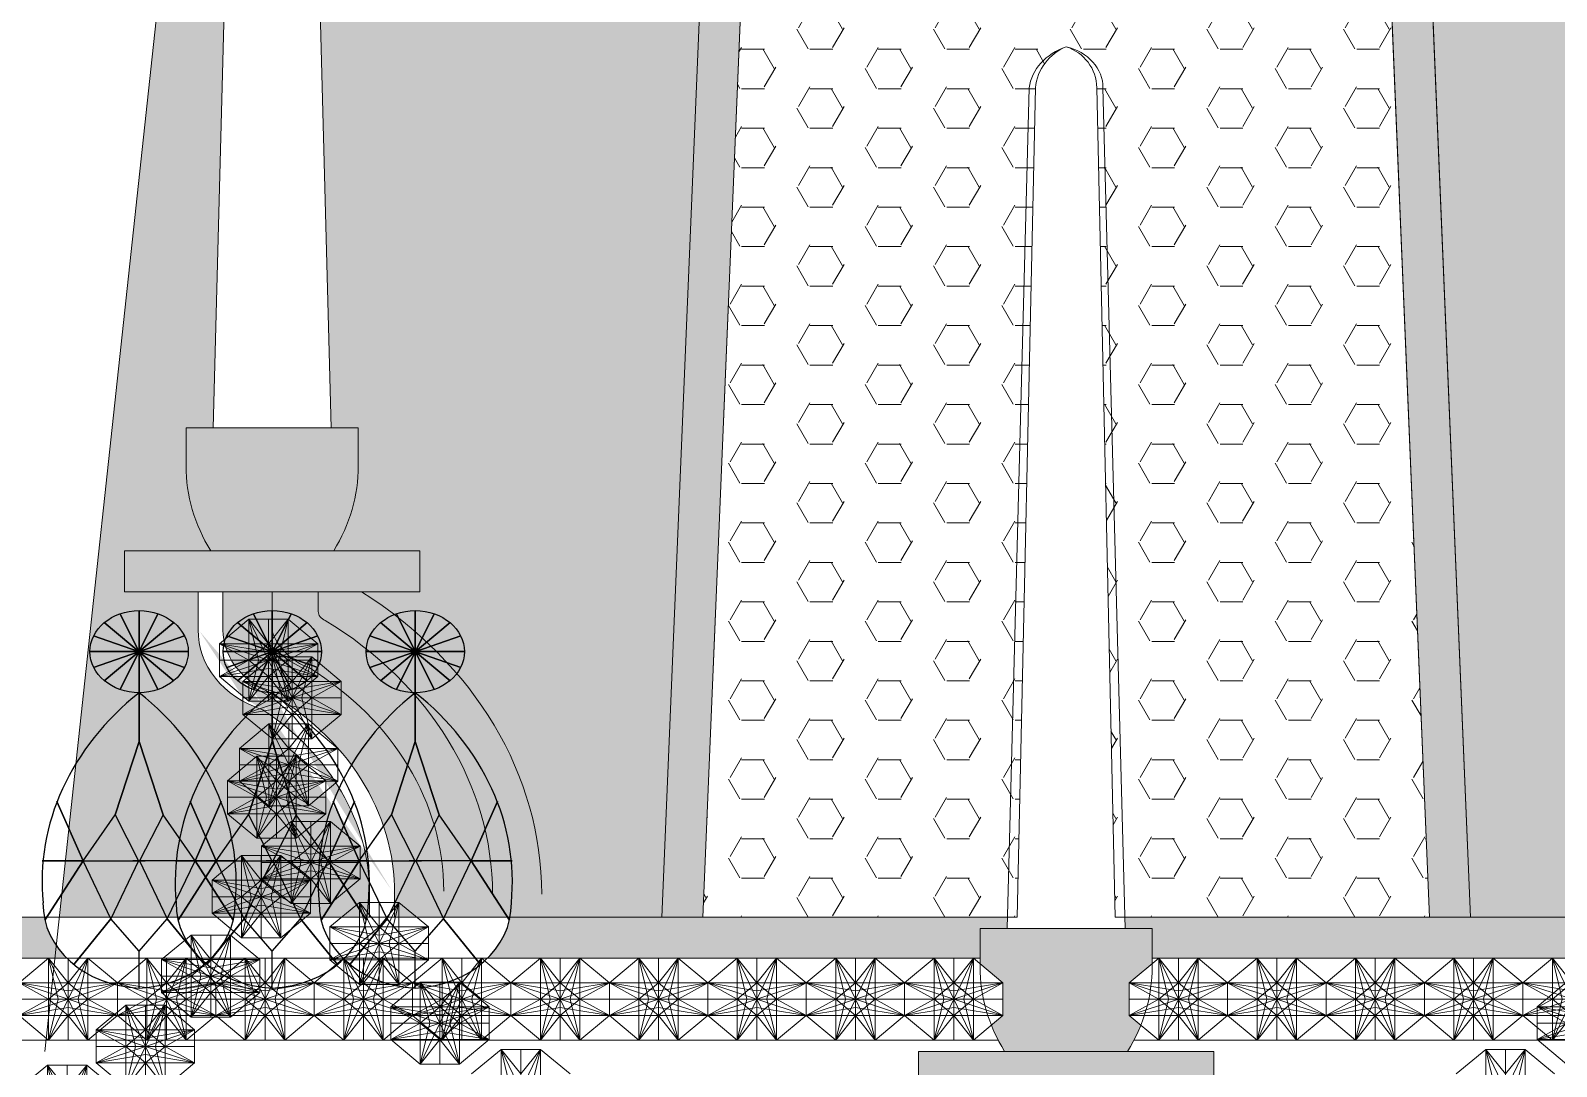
# Model space of a CAD drawing. Header units: inches. Extents: x 258415 to 640093, y 441672 to 945769.
# Drawn here: x 299311.6 to 299404.7, y 465897.2 to 465960.3 of the extents above; entities that cross this region are included whole.
import ezdxf

# ---------------------------------------------------------------- set-up
doc = ezdxf.new("R2010")
doc.units = ezdxf.units.IN
doc.header["$MEASUREMENT"] = 0
doc.linetypes.add('HIDDEN', pattern=[0.375, 0.25, -0.125])
doc.layers.add('CQ SPOT DETAIL DIMENSION', color=9, linetype='Continuous')
doc.layers.add('E-LITE-FIXT-NORM-CEILING', color=3, linetype='Continuous')

# ---------------------------------------------------------------- blocks, each defined once
blk = doc.blocks.new('CRYSTAL ALMOND')
at = {"color": 4}
for p, q in [((16643.04, 3698.14), (16650.7, 3716.61)), ((16650.7, 3698.14), (16643.04, 3716.61)), ((16650.7, 3716.61), (16643.04, 3698.14)), ((16643.04, 3716.61), (16650.7, 3698.14)), ((16646.87, 3697.38), (16646.87, 3717.38)), ((16646.87, 3717.38), (16646.87, 3697.38)), ((16639.8, 3700.3), (16653.94, 3714.45)), ((16653.94, 3700.3), (16639.8, 3714.45)), ((16653.94, 3714.45), (16639.8, 3700.3)), ((16639.8, 3714.45), (16653.94, 3700.3)), ((16637.63, 3703.55), (16656.11, 3711.2)), ((16656.11, 3703.55), (16637.63, 3711.2)), ((16656.11, 3711.2), (16637.63, 3703.55)), ((16637.63, 3711.2), (16656.11, 3703.55)), ((16636.87, 3707.38), (16656.87, 3707.38)), ((16656.87, 3707.38), (16636.87, 3707.38)), ((16627.2, 3656.41), (16648.13, 3656.41)), ((16666.54, 3656.41), (16645.61, 3656.41))]:
    blk.add_line(p, q, dxfattribs=at)
for points in [[(16646.87, 3625.36), (16646.87, 3634.38), (16641.14, 3642.21), (16635.48, 3656.41), (16630.17, 3670.85), (16635.48, 3656.41), (16642.01, 3667.57), (16646.87, 3685.44), (16646.87, 3697.38), (16646.87, 3685.44), (16642.01, 3667.57), (16646.75, 3656.41), (16641.14, 3642.21), (16633.59, 3631.14), (16641.14, 3642.21), (16635.48, 3656.41), (16627.73, 3641.91), (16635.48, 3656.41), (16627.2, 3656.41), (16646.75, 3656.41)], [(16646.87, 3625.36), (16646.87, 3634.38), (16652.61, 3642.21), (16658.26, 3656.41), (16663.57, 3670.85), (16658.26, 3656.41), (16651.74, 3667.57), (16646.87, 3685.44), (16646.87, 3697.38), (16646.87, 3685.44), (16651.74, 3667.57), (16646.99, 3656.41), (16652.61, 3642.21), (16660.15, 3631.14), (16652.61, 3642.21), (16658.26, 3656.41), (16666.01, 3641.91), (16658.26, 3656.41), (16666.54, 3656.41), (16646.99, 3656.41)]]:
    blk.add_lwpolyline(points, dxfattribs=at)
blk.add_circle((16646.87, 3707.38), 10, dxfattribs=at)
for centre, radius, start, end in [((16690.91, 3651.25), 63.77, 133.6719, 184.6189), ((16602.84, 3651.25), 63.77, 355.3811, 46.3281), ((16647.91, 3645.9), 20.57, 179.4032, 267.0984), ((16645.83, 3645.9), 20.57, 272.9016, 0.5968)]:
    blk.add_arc(centre, radius, start, end, dxfattribs=at)
blk = doc.blocks.new('OCTAGON')
at = {"color": 4, "lineweight": 0}
for p, q in [((-5, 12.5), (-5, -12.5)), ((-5, 12.5), (0, 5)), ((-5, 12.5), (-2.54, 0)), ((0, 0), (-5, 12.5)), ((0, 12.5), (0, -12.5)), ((5, 12.5), (0, 5)), ((0, 0), (5, 12.5)), ((5, 12.5), (2.54, 0)), ((5, 12.5), (5, -12.5)), ((-12.5, 5), (12.5, 5)), ((-12.5, 5), (-5, 0)), ((-12.5, 5), (0, 2.54)), ((0, 0), (-12.5, 5)), ((12.5, 5), (0, 2.54)), ((0, 0), (12.5, 5)), ((12.5, 5), (5, 0)), ((-12.5, 0), (12.5, 0)), ((0, 0), (-12.5, -5)), ((-5, -12.5), (-2.54, 0)), ((0, 0), (-5, -12.5)), ((0, 0), (5, -12.5)), ((0, 0), (12.5, -5)), ((5, -12.5), (2.54, 0)), ((-12.5, -5), (-5, 0)), ((-12.5, -5), (0, -2.54)), ((12.5, -5), (0, -2.54)), ((12.5, -5), (5, 0)), ((-12.5, -5), (12.5, -5)), ((-5, -12.5), (0, -5)), ((5, -12.5), (0, -5))]:
    blk.add_line(p, q, dxfattribs=at)
for points in [[(-5, 12.5), (5, 12.5), (12.5, 5), (12.5, -5), (5, -12.5), (-5, -12.5), (-12.5, -5), (-12.5, 5), (-5, 12.5)], [(-5, 0), (0, 5), (5, 0), (0, -5), (-5, 0)]]:
    blk.add_lwpolyline(points, dxfattribs=at)
blk = doc.blocks.new('COLIER4')
at = {"color": 4, "lineweight": 0}
for p, q in [((8122.64, 3313.73), (8116.64, 3307.73)), ((8122.64, 3313.73), (8122.64, 3293.73)), ((8130.64, 3313.73), (8122.64, 3313.73)), ((8122.64, 3313.73), (8126.64, 3307.73)), ((8122.64, 3313.73), (8124.61, 3303.73)), ((8126.64, 3303.73), (8122.64, 3313.73)), ((8126.64, 3313.73), (8126.64, 3293.73)), ((8130.64, 3313.73), (8126.64, 3307.73)), ((8126.64, 3303.73), (8130.64, 3313.73)), ((8130.64, 3313.73), (8128.66, 3303.73)), ((8130.64, 3313.73), (8130.64, 3293.73)), ((8136.64, 3307.73), (8130.64, 3313.73)), ((8136.64, 3307.73), (8116.64, 3307.73)), ((8116.64, 3307.73), (8116.64, 3299.73)), ((8116.64, 3307.73), (8122.64, 3303.73)), ((8116.64, 3307.73), (8126.64, 3305.76)), ((8126.64, 3303.73), (8116.64, 3307.73)), ((8126.64, 3307.73), (8122.64, 3303.73)), ((8136.64, 3307.73), (8126.64, 3305.76)), ((8126.64, 3303.73), (8136.64, 3307.73)), ((8130.64, 3303.73), (8126.64, 3307.73)), ((8136.64, 3307.73), (8130.64, 3303.73)), ((8136.64, 3299.73), (8136.64, 3307.73)), ((8136.64, 3303.73), (8116.64, 3303.73)), ((8116.64, 3299.73), (8122.64, 3303.73)), ((8126.64, 3303.73), (8116.64, 3299.73)), ((8122.64, 3293.73), (8124.61, 3303.73)), ((8126.64, 3303.73), (8122.64, 3293.73)), ((8122.64, 3303.73), (8126.64, 3299.73)), ((8126.64, 3303.73), (8130.64, 3293.73)), ((8126.64, 3303.73), (8136.64, 3299.73)), ((8126.64, 3299.73), (8130.64, 3303.73)), ((8130.64, 3293.73), (8128.66, 3303.73)), ((8136.64, 3299.73), (8130.64, 3303.73)), ((8116.64, 3299.73), (8126.64, 3301.7)), ((8136.64, 3299.73), (8126.64, 3301.7)), ((8136.64, 3299.73), (8116.64, 3299.73)), ((8116.64, 3299.73), (8122.64, 3293.73)), ((8122.64, 3293.73), (8126.64, 3299.73)), ((8130.64, 3293.73), (8126.64, 3299.73)), ((8130.64, 3293.73), (8136.64, 3299.73)), ((8122.64, 3293.73), (8130.64, 3293.73)), ((8119.51, 3289.51), (8113.51, 3283.51)), ((8119.51, 3289.51), (8119.51, 3269.51)), ((8127.51, 3289.51), (8119.51, 3289.51)), ((8119.51, 3289.51), (8123.51, 3283.51)), ((8119.51, 3289.51), (8121.48, 3279.51)), ((8123.51, 3279.51), (8119.51, 3289.51)), ((8123.51, 3289.51), (8123.51, 3269.51)), ((8127.51, 3289.51), (8123.51, 3283.51)), ((8123.51, 3279.51), (8127.51, 3289.51)), ((8127.51, 3289.51), (8125.54, 3279.51)), ((8127.51, 3289.51), (8127.51, 3269.51)), ((8133.51, 3283.51), (8127.51, 3289.51)), ((8133.51, 3283.51), (8113.51, 3283.51)), ((8113.51, 3283.51), (8113.51, 3275.51)), ((8113.51, 3283.51), (8119.51, 3279.51)), ((8113.51, 3283.51), (8123.51, 3281.53)), ((8123.51, 3279.51), (8113.51, 3283.51)), ((8123.51, 3283.51), (8119.51, 3279.51)), ((8133.51, 3283.51), (8123.51, 3281.53)), ((8123.51, 3279.51), (8133.51, 3283.51)), ((8127.51, 3279.51), (8123.51, 3283.51)), ((8133.51, 3283.51), (8127.51, 3279.51)), ((8133.51, 3275.51), (8133.51, 3283.51)), ((8133.51, 3279.51), (8113.51, 3279.51)), ((8113.51, 3275.51), (8119.51, 3279.51)), ((8123.51, 3279.51), (8113.51, 3275.51)), ((8119.51, 3269.51), (8121.48, 3279.51)), ((8123.51, 3279.51), (8119.51, 3269.51)), ((8119.51, 3279.51), (8123.51, 3275.51)), ((8123.51, 3279.51), (8127.51, 3269.51)), ((8123.51, 3279.51), (8133.51, 3275.51)), ((8123.51, 3275.51), (8127.51, 3279.51)), ((8127.51, 3269.51), (8125.54, 3279.51)), ((8133.51, 3275.51), (8127.51, 3279.51)), ((8113.51, 3275.51), (8123.51, 3277.48)), ((8133.51, 3275.51), (8123.51, 3277.48)), ((8133.51, 3275.51), (8113.51, 3275.51)), ((8113.51, 3275.51), (8119.51, 3269.51)), ((8119.51, 3269.51), (8123.51, 3275.51)), ((8127.51, 3269.51), (8123.51, 3275.51)), ((8127.51, 3269.51), (8133.51, 3275.51)), ((8119.51, 3269.51), (8127.51, 3269.51)), ((8116.39, 3265.28), (8110.39, 3259.28)), ((8116.39, 3265.28), (8116.39, 3245.28)), ((8124.39, 3265.28), (8116.39, 3265.28)), ((8116.39, 3265.28), (8120.39, 3259.28)), ((8116.39, 3265.28), (8118.36, 3255.28)), ((8120.39, 3255.28), (8116.39, 3265.28)), ((8120.39, 3265.28), (8120.39, 3245.28)), ((8124.39, 3265.28), (8120.39, 3259.28)), ((8120.39, 3255.28), (8124.39, 3265.28)), ((8124.39, 3265.28), (8122.42, 3255.28)), ((8124.39, 3265.28), (8124.39, 3245.28)), ((8130.39, 3259.28), (8124.39, 3265.28)), ((8130.39, 3259.28), (8110.39, 3259.28)), ((8110.39, 3259.28), (8110.39, 3251.28)), ((8110.39, 3259.28), (8116.39, 3255.28)), ((8110.39, 3259.28), (8120.39, 3257.31)), ((8120.39, 3255.28), (8110.39, 3259.28)), ((8120.39, 3259.28), (8116.39, 3255.28)), ((8130.39, 3259.28), (8120.39, 3257.31)), ((8120.39, 3255.28), (8130.39, 3259.28)), ((8124.39, 3255.28), (8120.39, 3259.28)), ((8130.39, 3259.28), (8124.39, 3255.28)), ((8130.39, 3251.28), (8130.39, 3259.28)), ((8130.39, 3255.28), (8110.39, 3255.28)), ((8110.39, 3251.28), (8116.39, 3255.28)), ((8120.39, 3255.28), (8110.39, 3251.28)), ((8116.39, 3245.28), (8118.36, 3255.28)), ((8120.39, 3255.28), (8116.39, 3245.28)), ((8116.39, 3255.28), (8120.39, 3251.28)), ((8120.39, 3255.28), (8124.39, 3245.28)), ((8120.39, 3255.28), (8130.39, 3251.28)), ((8120.39, 3251.28), (8124.39, 3255.28)), ((8124.39, 3245.28), (8122.42, 3255.28)), ((8130.39, 3251.28), (8124.39, 3255.28)), ((8110.39, 3251.28), (8120.39, 3253.25)), ((8130.39, 3251.28), (8110.39, 3251.28)), ((8110.39, 3251.28), (8116.39, 3245.28)), ((8116.39, 3245.28), (8120.39, 3251.28)), ((8130.39, 3251.28), (8120.39, 3253.25)), ((8124.39, 3245.28), (8120.39, 3251.28)), ((8124.39, 3245.28), (8130.39, 3251.28)), ((8106.13, 3245.93), (8100.13, 3239.93)), ((8106.13, 3245.93), (8106.13, 3225.93)), ((8114.13, 3245.93), (8106.13, 3245.93)), ((8106.13, 3245.93), (8110.13, 3239.93)), ((8106.13, 3245.93), (8108.11, 3235.93)), ((8110.13, 3235.93), (8106.13, 3245.93)), ((8110.13, 3245.93), (8110.13, 3225.93)), ((8114.13, 3245.93), (8110.13, 3239.93)), ((8110.13, 3235.93), (8114.13, 3245.93)), ((8114.13, 3245.93), (8112.16, 3235.93)), ((8114.13, 3245.93), (8114.13, 3225.93)), ((8120.13, 3239.93), (8114.13, 3245.93)), ((8116.39, 3245.28), (8124.39, 3245.28)), ((8120.13, 3239.93), (8100.13, 3239.93)), ((8100.13, 3239.93), (8100.13, 3231.93)), ((8100.13, 3239.93), (8106.13, 3235.93)), ((8100.13, 3239.93), (8110.13, 3237.96)), ((8110.13, 3235.93), (8100.13, 3239.93)), ((8110.13, 3239.93), (8106.13, 3235.93)), ((8120.13, 3239.93), (8110.13, 3237.96)), ((8110.13, 3235.93), (8120.13, 3239.93)), ((8114.13, 3235.93), (8110.13, 3239.93)), ((8120.13, 3239.93), (8114.13, 3235.93)), ((8120.13, 3231.93), (8120.13, 3239.93)), ((8120.13, 3235.93), (8100.13, 3235.93)), ((8100.13, 3231.93), (8106.13, 3235.93)), ((8110.13, 3235.93), (8100.13, 3231.93)), ((8106.13, 3225.93), (8108.11, 3235.93)), ((8110.13, 3235.93), (8106.13, 3225.93)), ((8106.13, 3235.93), (8110.13, 3231.93)), ((8110.13, 3235.93), (8114.13, 3225.93)), ((8110.13, 3235.93), (8120.13, 3231.93)), ((8110.13, 3231.93), (8114.13, 3235.93)), ((8114.13, 3225.93), (8112.16, 3235.93)), ((8120.13, 3231.93), (8114.13, 3235.93)), ((8100.13, 3231.93), (8110.13, 3233.9)), ((8120.13, 3231.93), (8110.13, 3233.9)), ((8120.13, 3231.93), (8100.13, 3231.93)), ((8100.13, 3231.93), (8106.13, 3225.93)), ((8106.13, 3225.93), (8110.13, 3231.93)), ((8114.13, 3225.93), (8110.13, 3231.93)), ((8114.13, 3225.93), (8120.13, 3231.93)), ((8092.85, 3228.79), (8086.85, 3222.79)), ((8092.85, 3228.79), (8092.85, 3208.79)), ((8100.85, 3228.79), (8092.85, 3228.79)), ((8092.85, 3228.79), (8096.85, 3222.79)), ((8092.85, 3228.79), (8094.82, 3218.79)), ((8096.85, 3218.79), (8092.85, 3228.79)), ((8096.85, 3228.79), (8096.85, 3208.79)), ((8100.85, 3228.79), (8096.85, 3222.79)), ((8096.85, 3218.79), (8100.85, 3228.79)), ((8100.85, 3228.79), (8098.87, 3218.79)), ((8100.85, 3228.79), (8100.85, 3208.79)), ((8106.85, 3222.79), (8100.85, 3228.79)), ((8106.13, 3225.93), (8114.13, 3225.93)), ((8106.85, 3222.79), (8086.85, 3222.79)), ((8086.85, 3222.79), (8086.85, 3214.79)), ((8086.85, 3222.79), (8092.85, 3218.79)), ((8086.85, 3222.79), (8096.85, 3220.82)), ((8096.85, 3218.79), (8086.85, 3222.79)), ((8096.85, 3222.79), (8092.85, 3218.79)), ((8106.85, 3222.79), (8096.85, 3220.82)), ((8096.85, 3218.79), (8106.85, 3222.79)), ((8100.85, 3218.79), (8096.85, 3222.79)), ((8106.85, 3222.79), (8100.85, 3218.79)), ((8106.85, 3214.79), (8106.85, 3222.79)), ((8106.85, 3218.79), (8086.85, 3218.79)), ((8086.85, 3214.79), (8092.85, 3218.79)), ((8096.85, 3218.79), (8086.85, 3214.79)), ((8086.85, 3214.79), (8096.85, 3216.77)), ((8092.85, 3208.79), (8094.82, 3218.79)), ((8096.85, 3218.79), (8092.85, 3208.79)), ((8092.85, 3218.79), (8096.85, 3214.79)), ((8096.85, 3218.79), (8100.85, 3208.79)), ((8096.85, 3218.79), (8106.85, 3214.79)), ((8096.85, 3214.79), (8100.85, 3218.79)), ((8106.85, 3214.79), (8096.85, 3216.77)), ((8100.85, 3208.79), (8098.87, 3218.79)), ((8106.85, 3214.79), (8100.85, 3218.79)), ((8076.91, 3214.24), (8070.91, 3208.24)), ((8076.91, 3214.24), (8076.91, 3194.24)), ((8084.91, 3214.24), (8076.91, 3214.24)), ((8076.91, 3214.24), (8080.91, 3208.24)), ((8076.91, 3214.24), (8078.88, 3204.24)), ((8080.91, 3204.24), (8076.91, 3214.24)), ((8080.91, 3214.24), (8080.91, 3194.24)), ((8084.91, 3214.24), (8080.91, 3208.24)), ((8080.91, 3204.24), (8084.91, 3214.24)), ((8084.91, 3214.24), (8082.94, 3204.24)), ((8084.91, 3214.24), (8084.91, 3194.24)), ((8090.91, 3208.24), (8084.91, 3214.24)), ((8106.85, 3214.79), (8086.85, 3214.79)), ((8086.85, 3214.79), (8092.85, 3208.79)), ((8092.85, 3208.79), (8096.85, 3214.79)), ((8100.85, 3208.79), (8096.85, 3214.79)), ((8100.85, 3208.79), (8106.85, 3214.79))]:
    blk.add_line(p, q, dxfattribs=at)
blk = doc.blocks.new('COLIER5')
at = {"color": 4, "lineweight": 0}
for p, q in [((8249.83, 3579.62), (8243.83, 3573.62)), ((8249.83, 3579.62), (8249.83, 3559.62)), ((8257.83, 3579.62), (8249.83, 3579.62)), ((8249.83, 3579.62), (8253.83, 3573.62)), ((8249.83, 3579.62), (8251.8, 3569.62)), ((8253.83, 3569.62), (8249.83, 3579.62)), ((8253.83, 3579.62), (8253.83, 3559.62)), ((8257.83, 3579.62), (8253.83, 3573.62)), ((8253.83, 3569.62), (8257.83, 3579.62)), ((8257.83, 3579.62), (8255.86, 3569.62)), ((8257.83, 3579.62), (8257.83, 3559.62)), ((8263.83, 3573.62), (8257.83, 3579.62)), ((8263.83, 3573.62), (8243.83, 3573.62)), ((8243.83, 3573.62), (8243.83, 3565.62)), ((8243.83, 3573.62), (8249.83, 3569.62)), ((8243.83, 3573.62), (8253.83, 3571.65)), ((8253.83, 3569.62), (8243.83, 3573.62)), ((8253.83, 3573.62), (8249.83, 3569.62)), ((8263.83, 3573.62), (8253.83, 3571.65)), ((8253.83, 3569.62), (8263.83, 3573.62)), ((8257.83, 3569.62), (8253.83, 3573.62)), ((8263.83, 3573.62), (8257.83, 3569.62)), ((8263.83, 3565.62), (8263.83, 3573.62)), ((8263.83, 3569.62), (8243.83, 3569.62)), ((8243.83, 3565.62), (8249.83, 3569.62)), ((8253.83, 3569.62), (8243.83, 3565.62)), ((8243.83, 3565.62), (8253.83, 3567.59)), ((8249.83, 3559.62), (8251.8, 3569.62)), ((8253.83, 3569.62), (8249.83, 3559.62)), ((8249.83, 3569.62), (8253.83, 3565.62)), ((8253.83, 3569.62), (8257.83, 3559.62)), ((8253.83, 3569.62), (8263.83, 3565.62)), ((8253.83, 3565.62), (8257.83, 3569.62)), ((8263.83, 3565.62), (8253.83, 3567.59)), ((8257.83, 3559.62), (8255.86, 3569.62)), ((8263.83, 3565.62), (8257.83, 3569.62)), ((8263.83, 3565.62), (8243.83, 3565.62)), ((8243.83, 3565.62), (8249.83, 3559.62)), ((8249.83, 3559.62), (8253.83, 3565.62)), ((8257.83, 3559.62), (8253.83, 3565.62)), ((8257.83, 3559.62), (8263.83, 3565.62)), ((8249.83, 3559.62), (8257.83, 3559.62)), ((8253.9, 3554.09), (8247.9, 3548.09)), ((8253.9, 3554.09), (8253.9, 3534.09)), ((8261.9, 3554.09), (8253.9, 3554.09)), ((8253.9, 3554.09), (8257.9, 3548.09)), ((8253.9, 3554.09), (8255.87, 3544.09)), ((8257.9, 3544.09), (8253.9, 3554.09)), ((8257.9, 3554.09), (8257.9, 3534.09)), ((8261.9, 3554.09), (8257.9, 3548.09)), ((8257.9, 3544.09), (8261.9, 3554.09)), ((8261.9, 3554.09), (8259.92, 3544.09)), ((8261.9, 3554.09), (8261.9, 3534.09)), ((8267.9, 3548.09), (8261.9, 3554.09)), ((8267.9, 3548.09), (8247.9, 3548.09)), ((8247.9, 3548.09), (8247.9, 3540.09)), ((8247.9, 3548.09), (8253.9, 3544.09)), ((8247.9, 3548.09), (8257.9, 3546.12)), ((8257.9, 3544.09), (8247.9, 3548.09)), ((8257.9, 3548.09), (8253.9, 3544.09)), ((8267.9, 3548.09), (8257.9, 3546.12)), ((8257.9, 3544.09), (8267.9, 3548.09)), ((8261.9, 3544.09), (8257.9, 3548.09)), ((8267.9, 3548.09), (8261.9, 3544.09)), ((8267.9, 3540.09), (8267.9, 3548.09)), ((8267.9, 3544.09), (8247.9, 3544.09)), ((8247.9, 3540.09), (8253.9, 3544.09)), ((8257.9, 3544.09), (8247.9, 3540.09)), ((8253.9, 3534.09), (8255.87, 3544.09)), ((8257.9, 3544.09), (8253.9, 3534.09)), ((8253.9, 3544.09), (8257.9, 3540.09)), ((8257.9, 3544.09), (8261.9, 3534.09)), ((8257.9, 3544.09), (8267.9, 3540.09)), ((8257.9, 3540.09), (8261.9, 3544.09)), ((8261.9, 3534.09), (8259.92, 3544.09)), ((8267.9, 3540.09), (8261.9, 3544.09)), ((8247.9, 3540.09), (8257.9, 3542.06)), ((8267.9, 3540.09), (8247.9, 3540.09)), ((8247.9, 3540.09), (8253.9, 3534.09)), ((8253.9, 3534.09), (8257.9, 3540.09)), ((8267.9, 3540.09), (8257.9, 3542.06)), ((8261.9, 3534.09), (8257.9, 3540.09)), ((8261.9, 3534.09), (8267.9, 3540.09)), ((8253.9, 3534.09), (8261.9, 3534.09)), ((8252.41, 3524.29), (8258.41, 3530.29)), ((8258.41, 3530.29), (8258.41, 3510.29)), ((8258.41, 3530.29), (8266.41, 3530.29)), ((8258.41, 3530.29), (8262.41, 3524.29)), ((8258.41, 3530.29), (8260.38, 3520.29)), ((8262.41, 3520.29), (8258.41, 3530.29)), ((8262.41, 3530.29), (8262.41, 3510.29)), ((8266.41, 3530.29), (8262.41, 3524.29)), ((8262.41, 3520.29), (8266.41, 3530.29)), ((8266.41, 3530.29), (8264.43, 3520.29)), ((8266.41, 3530.29), (8266.41, 3510.29)), ((8266.41, 3530.29), (8272.41, 3524.29)), ((8252.41, 3524.29), (8272.41, 3524.29)), ((8252.41, 3516.29), (8252.41, 3524.29)), ((8252.41, 3524.29), (8258.41, 3520.29)), ((8252.41, 3524.29), (8262.41, 3522.32)), ((8262.41, 3520.29), (8252.41, 3524.29)), ((8258.41, 3520.29), (8262.41, 3524.29)), ((8272.41, 3524.29), (8262.41, 3522.32)), ((8262.41, 3520.29), (8272.41, 3524.29)), ((8262.41, 3524.29), (8266.41, 3520.29)), ((8272.41, 3524.29), (8266.41, 3520.29)), ((8272.41, 3524.29), (8272.41, 3516.29)), ((8252.41, 3520.29), (8272.41, 3520.29)), ((8252.41, 3516.29), (8258.41, 3520.29)), ((8262.41, 3520.29), (8252.41, 3516.29)), ((8252.41, 3516.29), (8262.41, 3518.26)), ((8258.41, 3510.29), (8260.38, 3520.29)), ((8262.41, 3520.29), (8258.41, 3510.29)), ((8262.41, 3516.29), (8258.41, 3520.29)), ((8262.41, 3520.29), (8266.41, 3510.29)), ((8262.41, 3520.29), (8272.41, 3516.29)), ((8266.41, 3520.29), (8262.41, 3516.29)), ((8272.41, 3516.29), (8262.41, 3518.26)), ((8266.41, 3510.29), (8264.43, 3520.29)), ((8272.41, 3516.29), (8266.41, 3520.29)), ((8252.41, 3516.29), (8272.41, 3516.29)), ((8258.41, 3510.29), (8252.41, 3516.29)), ((8258.41, 3510.29), (8262.41, 3516.29)), ((8266.41, 3510.29), (8262.41, 3516.29)), ((8272.41, 3516.29), (8266.41, 3510.29)), ((8266.41, 3510.29), (8258.41, 3510.29)), ((8266.3, 3504.58), (8272.3, 3510.58)), ((8272.3, 3510.58), (8272.3, 3490.58)), ((8272.3, 3510.58), (8280.3, 3510.58)), ((8272.3, 3510.58), (8276.3, 3504.58)), ((8272.3, 3510.58), (8274.27, 3500.58)), ((8276.3, 3500.58), (8272.3, 3510.58)), ((8276.3, 3510.58), (8276.3, 3490.58)), ((8280.3, 3510.58), (8276.3, 3504.58)), ((8276.3, 3500.58), (8280.3, 3510.58)), ((8280.3, 3510.58), (8278.32, 3500.58)), ((8280.3, 3510.58), (8280.3, 3490.58)), ((8280.3, 3510.58), (8286.3, 3504.58)), ((8266.3, 3504.58), (8286.3, 3504.58)), ((8266.3, 3496.58), (8266.3, 3504.58)), ((8266.3, 3504.58), (8272.3, 3500.58)), ((8266.3, 3504.58), (8276.3, 3502.61)), ((8276.3, 3500.58), (8266.3, 3504.58)), ((8272.3, 3500.58), (8276.3, 3504.58)), ((8286.3, 3504.58), (8276.3, 3502.61)), ((8276.3, 3500.58), (8286.3, 3504.58)), ((8276.3, 3504.58), (8280.3, 3500.58)), ((8286.3, 3504.58), (8280.3, 3500.58)), ((8286.3, 3504.58), (8286.3, 3496.58)), ((8266.3, 3500.58), (8286.3, 3500.58)), ((8266.3, 3496.58), (8272.3, 3500.58)), ((8276.3, 3500.58), (8266.3, 3496.58)), ((8272.3, 3490.58), (8274.27, 3500.58)), ((8276.3, 3500.58), (8272.3, 3490.58)), ((8276.3, 3496.58), (8272.3, 3500.58)), ((8276.3, 3500.58), (8280.3, 3490.58)), ((8276.3, 3500.58), (8286.3, 3496.58)), ((8280.3, 3500.58), (8276.3, 3496.58)), ((8280.3, 3490.58), (8278.32, 3500.58)), ((8286.3, 3496.58), (8280.3, 3500.58)), ((8266.3, 3496.58), (8276.3, 3498.55)), ((8266.3, 3496.58), (8286.3, 3496.58)), ((8272.3, 3490.58), (8266.3, 3496.58)), ((8272.3, 3490.58), (8276.3, 3496.58)), ((8286.3, 3496.58), (8276.3, 3498.55)), ((8280.3, 3490.58), (8276.3, 3496.58)), ((8286.3, 3496.58), (8280.3, 3490.58)), ((8280.3, 3490.58), (8272.3, 3490.58)), ((8278.65, 3485.1), (8284.65, 3491.1)), ((8284.65, 3491.1), (8284.65, 3471.1)), ((8284.65, 3491.1), (8292.65, 3491.1)), ((8284.65, 3491.1), (8288.65, 3485.1)), ((8284.65, 3491.1), (8286.62, 3481.1)), ((8288.65, 3481.1), (8284.65, 3491.1)), ((8288.65, 3491.1), (8288.65, 3471.1)), ((8292.65, 3491.1), (8288.65, 3485.1)), ((8288.65, 3481.1), (8292.65, 3491.1)), ((8292.65, 3491.1), (8290.67, 3481.1)), ((8292.65, 3491.1), (8292.65, 3471.1)), ((8292.65, 3491.1), (8298.65, 3485.1)), ((8517.68, 3491.1), (8511.68, 3485.1)), ((8278.65, 3485.1), (8298.65, 3485.1)), ((8278.65, 3477.1), (8278.65, 3485.1)), ((8278.65, 3485.1), (8284.65, 3481.1)), ((8278.65, 3485.1), (8288.65, 3483.13)), ((8288.65, 3481.1), (8278.65, 3485.1)), ((8284.65, 3481.1), (8288.65, 3485.1)), ((8298.65, 3485.1), (8288.65, 3483.13)), ((8288.65, 3481.1), (8298.65, 3485.1)), ((8288.65, 3485.1), (8292.65, 3481.1)), ((8298.65, 3485.1), (8292.65, 3481.1)), ((8298.65, 3485.1), (8298.65, 3477.1)), ((8531.68, 3485.1), (8511.68, 3485.1)), ((8511.68, 3485.1), (8511.68, 3477.1)), ((8511.68, 3485.1), (8517.68, 3481.1)), ((8511.68, 3485.1), (8521.68, 3483.13)), ((8521.68, 3481.1), (8511.68, 3485.1)), ((8278.65, 3481.1), (8298.65, 3481.1)), ((8278.65, 3477.1), (8284.65, 3481.1)), ((8288.65, 3481.1), (8278.65, 3477.1)), ((8284.65, 3471.1), (8286.62, 3481.1)), ((8288.65, 3481.1), (8284.65, 3471.1)), ((8288.65, 3477.1), (8284.65, 3481.1)), ((8288.65, 3481.1), (8292.65, 3471.1)), ((8288.65, 3481.1), (8298.65, 3477.1)), ((8292.65, 3481.1), (8288.65, 3477.1)), ((8292.65, 3471.1), (8290.67, 3481.1)), ((8298.65, 3477.1), (8292.65, 3481.1)), ((8531.68, 3481.1), (8511.68, 3481.1)), ((8511.68, 3477.1), (8517.68, 3481.1)), ((8521.68, 3481.1), (8511.68, 3477.1)), ((8278.65, 3477.1), (8288.65, 3479.07)), ((8298.65, 3477.1), (8288.65, 3479.07)), ((8511.68, 3477.1), (8521.68, 3479.07)), ((8278.65, 3477.1), (8298.65, 3477.1)), ((8284.65, 3471.1), (8278.65, 3477.1)), ((8284.65, 3471.1), (8288.65, 3477.1)), ((8292.65, 3471.1), (8288.65, 3477.1)), ((8298.65, 3477.1), (8292.65, 3471.1)), ((8295.09, 3468.74), (8301.09, 3474.74)), ((8301.09, 3474.74), (8301.09, 3454.74)), ((8301.09, 3474.74), (8309.09, 3474.74)), ((8301.09, 3474.74), (8305.09, 3468.74)), ((8301.09, 3474.74), (8303.06, 3464.74)), ((8305.09, 3464.74), (8301.09, 3474.74)), ((8305.09, 3474.74), (8305.09, 3454.74)), ((8309.09, 3474.74), (8305.09, 3468.74)), ((8305.09, 3464.74), (8309.09, 3474.74)), ((8309.09, 3474.74), (8307.12, 3464.74)), ((8309.09, 3474.74), (8309.09, 3454.74)), ((8309.09, 3474.74), (8315.09, 3468.74)), ((8501.23, 3474.74), (8495.23, 3468.74)), ((8501.23, 3474.74), (8501.23, 3454.74)), ((8509.23, 3474.74), (8501.23, 3474.74)), ((8501.23, 3474.74), (8505.23, 3468.74)), ((8501.23, 3474.74), (8503.21, 3464.74)), ((8505.23, 3464.74), (8501.23, 3474.74)), ((8505.23, 3474.74), (8505.23, 3454.74)), ((8509.23, 3474.74), (8505.23, 3468.74)), ((8505.23, 3464.74), (8509.23, 3474.74)), ((8509.23, 3474.74), (8507.26, 3464.74)), ((8509.23, 3474.74), (8509.23, 3454.74)), ((8515.23, 3468.74), (8509.23, 3474.74)), ((8531.68, 3477.1), (8511.68, 3477.1)), ((8511.68, 3477.1), (8517.68, 3471.1)), ((8292.65, 3471.1), (8284.65, 3471.1))]:
    blk.add_line(p, q, dxfattribs=at)
blk = doc.blocks.new('CH20')
h = blk.add_hatch(color=2)
h.set_gradient(color1=(255, 255, 0), color2=(168, 168, 0), one_color=1, tint=0.33, name='INVCYLINDER')
h.paths.add_polyline_path([(-143.88, 112.81), (-143.88, 122.12), (-178.88, 122.12), (-178.88, 112.81, 0.119114), (-173.88, 92.12), (-148.88, 92.12, 0.119114)])
h = blk.add_hatch(color=2)
h.set_gradient(color1=(255, 255, 0), color2=(168, 168, 0), one_color=1, tint=0.33, name='INVCYLINDER')
h.paths.add_polyline_path([(-131.38, 92.12), (-191.38, 92.12), (-191.38, 82.12), (-131.38, 82.12)])
h = blk.add_hatch(color=2)
h.set_gradient(color1=(255, 255, 0), color2=(168, 168, 0), one_color=1, tint=0.33, name='INVCYLINDER')
h.paths.add_polyline_path([(-17.5, 0), (-12, 0), (-11.94, 2.76), (-88.62, 2.76), (-113.03, 2.76, -0.136206), (-117.62, -7.24), (-17.5, -7.24)])
h.paths.add_polyline_path([(-207.7, 2.76), (-245.57, 2.76), (-246.64, -7.24), (-238.84, -7.24), (-203.11, -7.24, -0.136206)])
h.paths.add_polyline_path([(-245.57, 2.76), (-266.59, 2.76), (-266.53, 0), (-261.02, 0), (-261.02, -7.24), (-246.64, -7.24)])
h.paths.add_polyline_path([(-296.02, 0), (-290.52, 0), (-290.46, 2.76), (-332.84, 2.76), (-332.84, -7.24), (-296.02, -7.24)])
h.paths.add_polyline_path([(108.1, 0.39), (110.47, 2.76), (11.94, 2.76), (12, 0), (17.5, 0), (17.5, -7.24), (108.1, -7.24)])
h = blk.add_hatch(color=2)
h.set_gradient(color1=(255, 255, 0), color2=(168, 168, 0), one_color=1, tint=0.33, name='INVCYLINDER')
h.paths.add_polyline_path([(12.84, -13.24), (17.5, -8.57), (17.5, 0), (-17.5, 0), (-17.5, -8.57), (-12.84, -13.24), (-12.84, -21.24), (-15.19, -23.59, 0.038412), (-12.5, -30), (12.5, -30, 0.038412), (15.19, -23.59), (12.84, -21.24)])
h = blk.add_hatch(color=2)
h.set_gradient(color1=(255, 255, 0), color2=(168, 168, 0), one_color=1, tint=0.33, name='INVCYLINDER')
h.paths.add_polyline_path([(30, -30), (-30, -30), (-30, -40), (30, -40)])
at = {"color": 2, "lineweight": 0}
for p, q in [((-176.4, 72.87), (-176.4, 82.12)), ((-171.4, 72.76), (-171.4, 82.12)), ((-161.4, 72.54), (-161.4, 82.12)), ((-152.01, 77.33), (-152.01, 82.12)), ((-141.59, 8.4), (-141.59, 2.76)), ((-136.53, 8.35), (-136.53, 2.71))]:
    blk.add_line(p, q, dxfattribs=at)
for points in [[(-153.88, 327.12, 0.273208), (-161.38, 337.12, 0.337269), (-168.88, 327.12), (-173.38, 122.12), (-149.38, 122.12), (-153.88, 327.12)], [(-7.5, 205, -0.273208), (0, 215, -0.337269), (7.5, 205), (12, 0), (-12, 0), (-7.5, 205)], [(-143.88, 122.12), (-178.88, 122.12), (-178.88, 112.81, 0.119114), (-173.88, 92.12), (-148.88, 92.12, 0.119114), (-143.88, 112.81), (-143.88, 122.12), (-178.88, 122.12)], [(-106.59, 8.4, 0.234885), (-143.25, 82.12, 0.234885)], [(-116.59, 8.4, 0.240117), (-150.59, 75.12, -0.303979), (-152.01, 77.33)], [(-141.59, 8.4, 0.228369), (-163.25, 53.34, -0.317335), (-176.4, 72.87)], [(-136.53, 8.35, 0.252443), (-162.68, 58.04, -0.268613), (-171.4, 72.76)], [(-126.5, 9.14, 0.236878), (-153.8, 63.53, -0.223576), (-161.4, 72.54)], [(-17.5, 0), (17.5, 0), (17.5, -9.31, -0.119114), (12.5, -30), (-12.5, -30, -0.119114), (-17.5, -9.31), (-17.5, 0), (17.5, 0)]]:
    blk.add_lwpolyline(points, format="xyb", dxfattribs=at)
for points in [[(-131.38, 92.12), (-191.38, 92.12), (-191.38, 82.12), (-131.38, 82.12)], [(-30, -30), (30, -30), (30, -40), (-30, -40)]]:
    blk.add_lwpolyline(points, close=True, dxfattribs=at)
for points in [[(-11.94, 2.76), (-266.59, 2.76)], [(266.59, 2.76), (11.94, 2.76)], [(-17.5, -7.24), (-261.02, -7.24)], [(261.02, -7.24), (17.5, -7.24)], [(-264.72, -27.24), (-13.8, -27.24)], [(13.8, -27.24), (264.72, -27.24)]]:
    blk.add_lwpolyline(points, dxfattribs=at)
at = {"color": 2}
for name, p in [('COLIER4', (-8283.99, -3247.51)), ('COLIER5', (-8415.93, -3504.19))]:
    blk.add_blockref(name, p, dxfattribs=at)
at = {"color": 2, "lineweight": 0}
for p in [(-16835.31, -3639.87), (-16808.23, -3639.87), (-16779.16, -3639.87)]:
    blk.add_blockref('CRYSTAL ALMOND', p, dxfattribs=at)
at = {"color": 2, "lineweight": 0, "yscale": 0.7999999999992724}
for p, xscale, zscale in [((-202.84, -17.24), -0.7999999999992724, 0.8), ((-182.84, -17.24), -0.7999999999992724, 0.8), ((-162.84, -17.24), -0.7999999999992724, 0.8), ((-142.84, -17.24), -0.7999999999992724, 0.8), ((-122.84, -17.24), -0.7999999999992724, 0.8), ((-102.84, -17.24), -0.7999999999992724, 0.8), ((-82.84, -17.24), -0.7999999999992724, 0.8), ((-62.84, -17.24), -0.7999999999992724, 0.8), ((-42.84, -17.24), -0.7999999999992724, 0.8), ((-22.84, -17.24), -0.7999999999992724, 0.8), ((22.84, -17.24), 0.7999999999992724, 0.7999999999992724), ((42.84, -17.24), 0.7999999999992724, 0.7999999999992724), ((62.84, -17.24), 0.7999999999992724, 0.7999999999992724), ((82.84, -17.24), 0.7999999999992724, 0.7999999999992724), ((102.84, -17.24), 0.7999999999992724, 0.7999999999992724)]:
    blk.add_blockref('OCTAGON', p, dxfattribs=dict(at, xscale=xscale, zscale=zscale))
blk = doc.blocks.new('CH21')
at = {"lineweight": 0, "true_color": 0xc6ecec}
h = blk.add_hatch(dxfattribs=at)
h.set_pattern_fill('HEX', color=254, scale=1.5, style=0)
h.set_pattern_definition([(0, (0, 0), (0, 8.24889), [4.7625, -9.525]), (120, (0, 0), (-7.1437483, -4.124445), [4.7625, -9.525]), (60, (4.7625, 0), (-7.1437483, 4.124445), [4.7625, -9.525])])
edge = h.paths.add_edge_path()
edge.add_line((-28032.4, 11416.09), (-28061.97, 11416.09))
edge.add_arc((-28082.05, 11420.55), 20.57, 272.9016, 347.4936, ccw=False)
edge.add_arc((-28079.97, 11420.55), 20.57, 192.5064, 267.0984, ccw=False)
edge.add_line((-28100.05, 11416.09), (-28139.18, 11416.09))
edge.add_line((-28139.18, 11416.09), (-28113.78, 10808.21))
edge.add_line((-28113.78, 10808.21), (-28084.49, 10808.21))
edge.add_line((-28084.49, 10808.21), (-28084.49, 10813.85))
edge.add_ellipse((-27973.54, 10813.85), major_axis=(110.95, 0), ratio=0.833333, start_angle=127.1267, end_angle=180, ccw=False)
edge.add_line((-28040.51, 10887.57), (-28054.74, 10887.57))
edge.add_line((-28054.74, 10887.57), (-28054.74, 10897.57))
edge.add_line((-28054.74, 10897.57), (-28033.74, 10897.57))
edge.add_ellipse((-27985.37, 10918.26), major_axis=(-54.37, 0), ratio=0.833333, start_angle=0, end_angle=27.1708, ccw=False)
edge.add_line((-28039.74, 10918.26), (-28039.74, 10927.57))
edge.add_line((-28039.74, 10927.57), (-28033.14, 10927.57))
edge.add_line((-28033.14, 10927.57), (-28027.75, 11132.57))
edge.add_ellipse((-28013.08, 11131.22), major_axis=(-14.75, 0), ratio=0.833333, start_angle=-67.4314, end_angle=-6.3084, ccw=False)
edge.add_ellipse((-28022.13, 11132.65), major_axis=(-12.38, 0), ratio=0.833333, start_angle=179.5946, end_angle=254.1452, ccw=False)
edge.add_line((-28009.75, 11132.57), (-28004.35, 10927.57))
edge.add_line((-28004.35, 10927.57), (-27997.74, 10927.57))
edge.add_line((-27997.74, 10927.57), (-27997.74, 10918.26))
edge.add_ellipse((-28052.12, 10918.26), major_axis=(-54.37, 0), ratio=0.833333, start_angle=152.8292, end_angle=180, ccw=False)
edge.add_line((-28003.74, 10897.57), (-27982.74, 10897.57))
edge.add_line((-27982.74, 10897.57), (-27982.74, 10887.57))
edge.add_line((-27982.74, 10887.57), (-28000.72, 10887.57))
edge.add_line((-28000.72, 10887.57), (-28000.72, 10878.32))
edge.add_ellipse((-28025.22, 10877.87), major_axis=(24.5, 0), ratio=0.833333, start_angle=-69.1636, end_angle=1.2606, ccw=False)
edge.add_ellipse((-27973.54, 10813.85), major_axis=(-68.95, 0), ratio=0.833333, start_angle=-51.4559, end_angle=0)
edge.add_line((-28042.49, 10813.85), (-28042.49, 10808.21))
edge.add_line((-28042.49, 10808.21), (-27966.84, 10808.21))
edge.add_line((-27966.84, 10808.21), (-28032.4, 11416.09))
edge = h.paths.add_edge_path()
edge.add_line((-28285.62, 11416.09), (-28324.75, 11416.09))
edge.add_arc((-28344.83, 11420.55), 20.57, 272.9016, 347.4936, ccw=False)
edge.add_arc((-28342.75, 11420.55), 20.57, 192.5064, 267.0984, ccw=False)
edge.add_line((-28362.83, 11416.09), (-28392.4, 11416.09))
edge.add_line((-28392.4, 11416.09), (-28457.97, 10808.21))
edge.add_line((-28457.97, 10808.21), (-28382.31, 10808.21))
edge.add_line((-28382.31, 10808.21), (-28382.31, 10813.85))
edge.add_ellipse((-28451.26, 10813.85), major_axis=(68.95, 0), ratio=0.833333, start_angle=0, end_angle=51.4559)
edge.add_ellipse((-28399.58, 10877.87), major_axis=(-24.5, 0), ratio=0.833333, start_angle=-1.2606, end_angle=69.1636, ccw=False)
edge.add_line((-28424.08, 10878.32), (-28424.08, 10887.57))
edge.add_line((-28424.08, 10887.57), (-28442.06, 10887.57))
edge.add_line((-28442.06, 10887.57), (-28442.06, 10897.57))
edge.add_line((-28442.06, 10897.57), (-28421.06, 10897.57))
edge.add_ellipse((-28372.69, 10918.26), major_axis=(54.37, 0), ratio=0.833333, start_angle=180, end_angle=207.1708, ccw=False)
edge.add_line((-28427.06, 10918.26), (-28427.06, 10927.57))
edge.add_line((-28427.06, 10927.57), (-28420.46, 10927.57))
edge.add_line((-28420.46, 10927.57), (-28415.06, 11132.57))
edge.add_ellipse((-28402.67, 11132.65), major_axis=(12.38, 0), ratio=0.833333, start_angle=105.8548, end_angle=180.4054, ccw=False)
edge.add_ellipse((-28411.72, 11131.22), major_axis=(14.75, 0), ratio=0.833333, start_angle=6.3084, end_angle=67.4314, ccw=False)
edge.add_line((-28397.06, 11132.57), (-28391.66, 10927.57))
edge.add_line((-28391.66, 10927.57), (-28385.06, 10927.57))
edge.add_line((-28385.06, 10927.57), (-28385.06, 10918.26))
edge.add_ellipse((-28439.43, 10918.26), major_axis=(54.37, 0), ratio=0.833333, start_angle=-27.1708, end_angle=0, ccw=False)
edge.add_line((-28391.06, 10897.57), (-28370.06, 10897.57))
edge.add_line((-28370.06, 10897.57), (-28370.06, 10887.57))
edge.add_line((-28370.06, 10887.57), (-28418.08, 10887.57))
edge.add_line((-28418.08, 10887.57), (-28418.08, 10878.21))
edge.add_ellipse((-28397.59, 10878.38), major_axis=(-20.5, 0), ratio=0.833333, start_angle=0.5701, end_angle=60.7119)
edge.add_ellipse((-28447.21, 10814.4), major_axis=(70.98, 0), ratio=0.833333, start_angle=-0.5785, end_angle=56.0931, ccw=False)
edge.add_line((-28376.23, 10813.8), (-28376.23, 10808.21))
edge.add_line((-28376.23, 10808.21), (-28311.02, 10808.21))
edge.add_line((-28311.02, 10808.21), (-28285.62, 11416.09))
at = {"lineweight": 0}
h = blk.add_hatch(color=2, dxfattribs=at)
h.set_gradient(color1=(255, 255, 0), color2=(255, 255, 219), rotation=45, one_color=1, tint=0.93, name='CYLINDER')
h.paths.add_polyline_path([(-28275.63, 11416.09), (-28285.62, 11416.09), (-28311.02, 10808.21), (-28301.02, 10808.21)])
at = {"lineweight": 0, "true_color": 0xc6ecec}
h = blk.add_hatch(dxfattribs=at)
h.set_pattern_fill('HEX', color=254, scale=1.75, style=0)
h.set_pattern_definition([(0, (-36617.562, 8790.514), (0, 9.623705), [5.55625, -11.1125]), (120, (-36617.562, 8790.514), (-8.334373, -4.811852), [5.55625, -11.1125]), (60, (-36612.006, 8790.514), (-8.334373, 4.811853), [5.55625, -11.1125])])
h.paths.add_polyline_path([(-28149.17, 11416.09), (-28193.22, 11416.09, -0.33747), (-28212.26, 11400.01, -0.33747), (-28231.3, 11416.09), (-28275.63, 11416.09), (-28301.02, 10808.21), (-28224.34, 10808.21), (-28219.9, 11010.45, -0.273208), (-28212.4, 11020.45, -0.337269), (-28204.9, 11010.45), (-28200.46, 10808.21), (-28123.78, 10808.21)])
at = {"lineweight": 0}
h = blk.add_hatch(color=2, dxfattribs=at)
h.set_gradient(color1=(255, 255, 0), color2=(255, 255, 219), rotation=45, one_color=1, tint=0.93, name='CYLINDER')
h.paths.add_polyline_path([(-28149.17, 11416.09), (-28139.18, 11416.09), (-28113.78, 10808.21), (-28123.78, 10808.21)])
at = {"color": 2, "lineweight": 0}
for p, q in [((-28392.4, 11416.09), (-28461.5, 10775.45)), ((-28285.62, 11416.09), (-28311.02, 10808.21)), ((-28275.63, 11416.09), (-28301.02, 10808.21)), ((-28149.17, 11416.09), (-28123.78, 10808.21)), ((-28139.18, 11416.09), (-28113.78, 10808.21))]:
    blk.add_line(p, q, dxfattribs=at)
blk.add_lwpolyline([(-28123.78, 10808.21), (-28200.46, 10808.21), (-28204.9, 11010.45, 0.321184), (-28212.4, 11020.45, 0.273208), (-28219.9, 11010.45), (-28224.34, 10808.21), (-28301.02, 10808.21), (-28275.63, 11416.09), (-28231.3, 11416.09, 0.33747), (-28212.26, 11400.01, 0.33747), (-28193.22, 11416.09), (-28149.17, 11416.09), (-28123.78, 10808.21)], format="xyb", dxfattribs=at)
blk.add_lwpolyline([(-28149.17, 11416.09), (-28139.18, 11416.09), (-28113.78, 10808.21), (-28123.78, 10808.21), (-28149.17, 11416.09)], dxfattribs=at)
at = {"color": 2, "lineweight": 0, "xscale": 1.199999999999999}
blk.add_blockref('CH20', (-28212.4, 10805.45), dxfattribs=at)
blk = doc.blocks.new('SMDS')
at = {"layer": 'E-LITE-FIXT-NORM-CEILING', "linetype": 'HIDDEN', "xscale": 0.25, "yscale": 0.25, "zscale": 0.25}
blk.add_blockref('CH21', (391895.077, 476521.574), dxfattribs=at)

msp = doc.modelspace()

# ---------------------------------------------------------------- block references
at = {"layer": 'CQ SPOT DETAIL DIMENSION'}
msp.add_blockref('SMDS', (-85467.189, -13317.368), dxfattribs=at)

doc.saveas('drawing.dxf')
